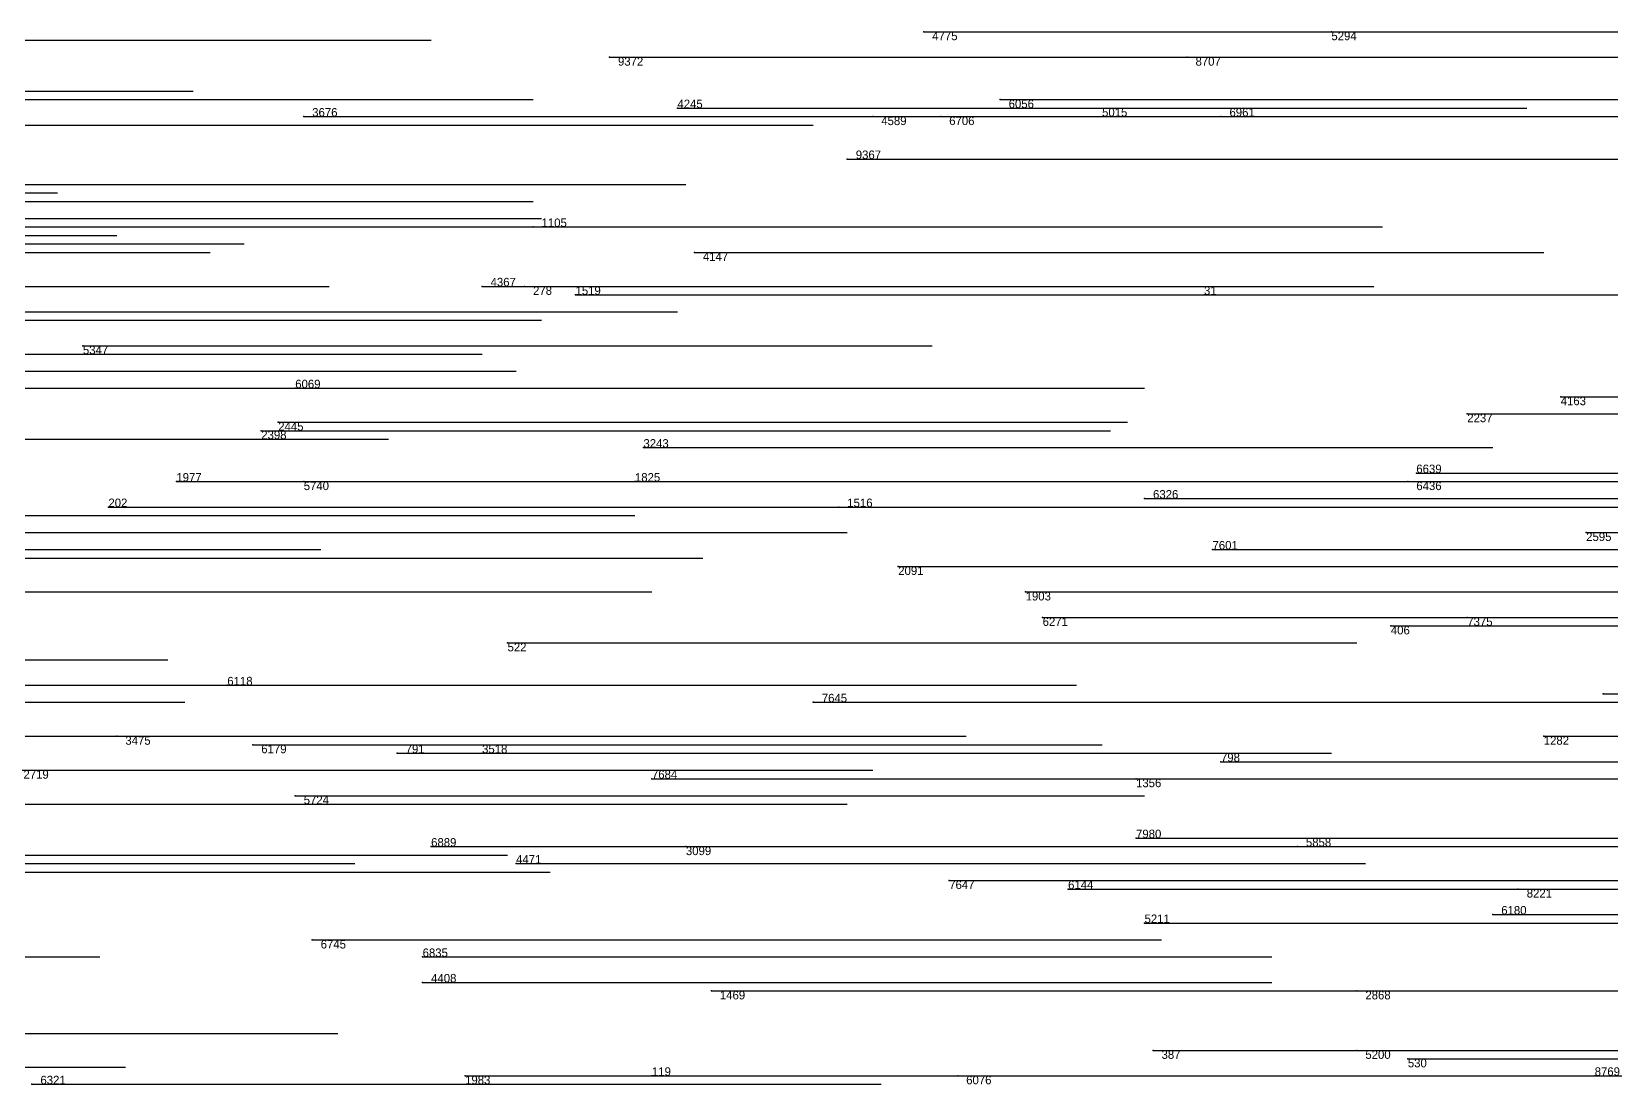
# Model space of a CAD drawing. Extents: x 0 to 1.1, y 0 to 1.
# Drawn here: x 0.48 to 0.666, y 0.123 to 0.247 of the extents above; entities that cross this region are included whole.
import ezdxf

# ---------------------------------------------------------------- set-up
doc = ezdxf.new("R2010")
doc.units = 0
for name, color, linetype in [('Normals', 1, 'CONTINUOUS'), ('Source_points', 5, 'CONTINUOUS'), ('Text', 3, 'CONTINUOUS')]:
    doc.layers.add(name, color=color, linetype=linetype)

msp = doc.modelspace()

# ---------------------------------------------------------------- linework, layer by layer
at = {"layer": 'Normals', "color": 1}
for p, q in [((0.427, 0.246), (0.527, 0.246)), ((0.585, 0.247, 1), (0.685, 0.247, 1)), ((0.633, 0.247, 1), (0.733, 0.247, 1)), ((0.548, 0.244, 1), (0.648, 0.244, 1)), ((0.616, 0.244, 1), (0.716, 0.244, 1)), ((0.399, 0.24), (0.499, 0.24)), ((0.435, 0.239, 1), (0.535, 0.239, 1)), ((0.439, 0.239, 1), (0.539, 0.239, 1)), ((0.594, 0.239), (0.694, 0.239)), ((0.512, 0.237, 1), (0.612, 0.237, 1)), ((0.556, 0.238, 1), (0.656, 0.238, 1)), ((0.579, 0.237), (0.679, 0.237)), ((0.587, 0.237, 1), (0.687, 0.237, 1)), ((0.606, 0.237, 1), (0.706, 0.237, 1)), ((0.62, 0.237, 1), (0.72, 0.237, 1)), ((0.472, 0.236), (0.572, 0.236)), ((0.576, 0.232, 1), (0.676, 0.232, 1)), ((0.457, 0.229), (0.557, 0.229)), ((0.383, 0.228), (0.483, 0.228)), ((0.439, 0.227), (0.539, 0.227)), ((0.415, 0.224), (0.515, 0.224)), ((0.426, 0.224), (0.526, 0.224)), ((0.44, 0.225, 1), (0.54, 0.225, 1)), ((0.453, 0.224), (0.553, 0.224)), ((0.539, 0.224, 1), (0.639, 0.224, 1)), ((0.39, 0.223, 1), (0.49, 0.223, 1)), ((0.405, 0.222), (0.505, 0.222)), ((0.401, 0.221, 1), (0.501, 0.221, 1)), ((0.558, 0.221, 1), (0.658, 0.221, 1)), ((0.415, 0.217), (0.515, 0.217)), ((0.533, 0.217), (0.633, 0.217)), ((0.538, 0.217, 1), (0.638, 0.217, 1)), ((0.544, 0.216), (0.644, 0.216)), ((0.618, 0.216), (0.718, 0.216)), ((0.456, 0.214), (0.556, 0.214)), ((0.44, 0.213), (0.54, 0.213)), ((0.433, 0.209, 1), (0.533, 0.209, 1)), ((0.486, 0.21), (0.586, 0.21)), ((0.437, 0.207), (0.537, 0.207)), ((0.438, 0.205, 1), (0.538, 0.205, 1)), ((0.511, 0.205), (0.611, 0.205)), ((0.66, 0.204, 1), (0.76, 0.204, 1)), ((0.509, 0.201, 1), (0.609, 0.201, 1)), ((0.649, 0.202), (0.749, 0.202)), ((0.507, 0.2, 1), (0.607, 0.2, 1)), ((0.399, 0.199, 1), (0.499, 0.199, 1)), ((0.422, 0.199, 1), (0.522, 0.199, 1)), ((0.552, 0.198, 1), (0.652, 0.198, 1)), ((0.497, 0.194), (0.597, 0.194)), ((0.512, 0.194, 1), (0.612, 0.194, 1)), ((0.551, 0.194), (0.651, 0.194)), ((0.642, 0.194, 1), (0.742, 0.194, 1)), ((0.643, 0.195, 1), (0.743, 0.195, 1)), ((0.611, 0.192), (0.711, 0.192)), ((0.451, 0.19), (0.551, 0.19)), ((0.489, 0.191, 1), (0.589, 0.191, 1)), ((0.575, 0.191, 1), (0.675, 0.191, 1)), ((0.475, 0.188, 1), (0.576, 0.188, 1)), ((0.663, 0.188), (0.763, 0.188)), ((0.414, 0.186), (0.514, 0.186)), ((0.459, 0.185), (0.559, 0.185)), ((0.619, 0.186, 1), (0.719, 0.186, 1)), ((0.582, 0.184, 1), (0.682, 0.184, 1)), ((0.45, 0.181, 1), (0.55, 0.181, 1)), ((0.453, 0.181, 1), (0.553, 0.181, 1)), ((0.597, 0.181, 1), (0.697, 0.181, 1)), ((0.599, 0.178), (0.699, 0.178)), ((0.64, 0.177), (0.74, 0.177)), ((0.649, 0.178), (0.749, 0.178)), ((0.536, 0.175, 1), (0.636, 0.175, 1)), ((0.396, 0.173), (0.496, 0.173)), ((0.475, 0.17), (0.575, 0.17)), ((0.503, 0.17), (0.603, 0.17)), ((0.398, 0.168, 1), (0.498, 0.168, 1)), ((0.572, 0.168), (0.672, 0.168)), ((0.665, 0.169, 1), (0.765, 0.169, 1)), ((0.422, 0.164, 1), (0.522, 0.164, 1)), ((0.49, 0.164, 1), (0.59, 0.164, 1)), ((0.658, 0.164, 1), (0.758, 0.164, 1)), ((0.506, 0.163), (0.606, 0.163)), ((0.523, 0.162), (0.623, 0.162)), ((0.533, 0.162, 1), (0.633, 0.162, 1)), ((0.478, 0.16, 1), (0.579, 0.16, 1)), ((0.62, 0.161), (0.72, 0.161)), ((0.553, 0.159), (0.653, 0.159)), ((0.61, 0.159), (0.71, 0.159)), ((0.511, 0.157), (0.611, 0.157)), ((0.476, 0.156), (0.576, 0.156)), ((0.527, 0.151, 1), (0.627, 0.151, 1)), ((0.557, 0.151), (0.657, 0.151)), ((0.61, 0.152), (0.71, 0.152)), ((0.629, 0.151), (0.729, 0.151)), ((0.418, 0.149, 1), (0.518, 0.149, 1)), ((0.436, 0.15, 1), (0.536, 0.15, 1)), ((0.537, 0.149), (0.637, 0.149)), ((0.441, 0.148, 1), (0.541, 0.148, 1)), ((0.588, 0.147, 1), (0.688, 0.147, 1)), ((0.602, 0.146, 1), (0.702, 0.146, 1)), ((0.655, 0.146), (0.755, 0.146)), ((0.611, 0.142), (0.711, 0.142)), ((0.652, 0.143), (0.752, 0.143)), ((0.513, 0.14, 1), (0.613, 0.14, 1)), ((0.388, 0.138, 1), (0.488, 0.138, 1)), ((0.526, 0.138, 1), (0.626, 0.138, 1)), ((0.526, 0.135), (0.626, 0.135)), ((0.56, 0.134, 1), (0.66, 0.134, 1)), ((0.636, 0.134), (0.736, 0.134)), ((0.391, 0.129, 1), (0.491, 0.129, 1)), ((0.413, 0.129), (0.513, 0.129)), ((0.416, 0.129), (0.516, 0.129)), ((0.612, 0.127), (0.712, 0.127)), ((0.636, 0.127), (0.736, 0.127)), ((0.391, 0.125), (0.491, 0.125)), ((0.642, 0.126, 1), (0.742, 0.126, 1)), ((0.48, 0.123), (0.58, 0.123)), ((0.531, 0.124, 1), (0.631, 0.124, 1)), ((0.553, 0.124), (0.653, 0.124)), ((0.589, 0.124), (0.689, 0.124)), ((0.664, 0.124), (0.764, 0.124))]:
    msp.add_line(p, q, dxfattribs=at)
at = {"layer": 'Source_points', "color": 5}
for p in [(0.585, 0.247, 1), (0.633, 0.247, 1), (0.548, 0.244, 1), (0.616, 0.244, 1), (0.594, 0.239), (0.512, 0.237, 1), (0.556, 0.238, 1), (0.579, 0.237), (0.587, 0.237, 1), (0.606, 0.237, 1), (0.62, 0.237, 1), (0.576, 0.232, 1), (0.539, 0.224, 1), (0.558, 0.221, 1), (0.533, 0.217), (0.538, 0.217, 1), (0.544, 0.216), (0.618, 0.216), (0.486, 0.21), (0.511, 0.205), (0.66, 0.204, 1), (0.509, 0.201, 1), (0.649, 0.202), (0.507, 0.2, 1), (0.552, 0.198, 1), (0.497, 0.194), (0.512, 0.194, 1), (0.551, 0.194), (0.642, 0.194, 1), (0.643, 0.195, 1), (0.611, 0.192), (0.489, 0.191, 1), (0.575, 0.191, 1), (0.663, 0.188), (0.619, 0.186, 1), (0.582, 0.184, 1), (0.597, 0.181, 1), (0.599, 0.178), (0.64, 0.177), (0.649, 0.178), (0.536, 0.175, 1), (0.503, 0.17), (0.572, 0.168), (0.665, 0.169, 1), (0.49, 0.164, 1), (0.658, 0.164, 1), (0.506, 0.163), (0.523, 0.162), (0.533, 0.162, 1), (0.62, 0.161), (0.553, 0.159), (0.61, 0.159), (0.511, 0.157), (0.527, 0.151, 1), (0.557, 0.151), (0.61, 0.152), (0.629, 0.151), (0.537, 0.149), (0.588, 0.147, 1), (0.602, 0.146, 1), (0.655, 0.146), (0.611, 0.142), (0.652, 0.143), (0.513, 0.14, 1), (0.526, 0.138, 1), (0.526, 0.135), (0.56, 0.134, 1), (0.636, 0.134), (0.612, 0.127), (0.636, 0.127), (0.642, 0.126, 1), (0.48, 0.123), (0.531, 0.124, 1), (0.553, 0.124), (0.589, 0.124), (0.664, 0.124)]:
    msp.add_point(p, dxfattribs=at)

# ---------------------------------------------------------------- texts
at = {"layer": 'Text', "color": 3}
for s, p in [('4775', (0.586, 0.246, 1)), ('5294', (0.633, 0.246, 1)), ('9372', (0.549, 0.243, 1)), ('8707', (0.617, 0.243, 1)), ('4245', (0.556, 0.238, 1)), ('6056', (0.595, 0.238)), ('3676', (0.513, 0.237, 1)), ('4589', (0.58, 0.236)), ('6706', (0.588, 0.236, 1)), ('5015', (0.606, 0.237, 1)), ('6961', (0.621, 0.237, 1)), ('9367', (0.577, 0.232, 1)), ('1105', (0.54, 0.224, 1)), ('4147', (0.559, 0.22, 1)), ('4367', (0.534, 0.217)), ('278', (0.539, 0.216, 1)), ('1519', (0.544, 0.216)), ('31', (0.618, 0.216)), ('5347', (0.486, 0.209)), ('6069', (0.511, 0.205)), ('4163', (0.66, 0.203, 1)), ('2445', (0.509, 0.2, 1)), ('2237', (0.649, 0.201)), ('2398', (0.507, 0.199, 1)), ('3243', (0.552, 0.198, 1)), ('6639', (0.643, 0.195, 1)), ('1977', (0.497, 0.194)), ('5740', (0.512, 0.193, 1)), ('1825', (0.551, 0.194)), ('6436', (0.643, 0.193, 1)), ('202', (0.489, 0.191, 1)), ('1516', (0.576, 0.191, 1)), ('6326', (0.612, 0.192)), ('2595', (0.663, 0.187)), ('7601', (0.619, 0.186, 1)), ('2091', (0.582, 0.183, 1)), ('1903', (0.597, 0.18, 1)), ('6271', (0.599, 0.177)), ('406', (0.64, 0.176)), ('7375', (0.649, 0.177)), ('522', (0.536, 0.174, 1)), ('6118', (0.503, 0.17)), ('7645', (0.573, 0.168)), ('3475', (0.491, 0.163, 1)), ('1282', (0.658, 0.163, 1)), ('6179', (0.507, 0.162)), ('791', (0.524, 0.162)), ('3518', (0.533, 0.162, 1)), ('798', (0.62, 0.161)), ('2719', (0.479, 0.159, 1)), ('7684', (0.553, 0.159)), ('1356', (0.61, 0.158)), ('5724', (0.512, 0.156)), ('7980', (0.61, 0.152)), ('6889', (0.527, 0.151, 1)), ('3099', (0.557, 0.15)), ('5858', (0.63, 0.151)), ('4471', (0.537, 0.149)), ('7647', (0.588, 0.146, 1)), ('6144', (0.602, 0.146, 1)), ('8221', (0.656, 0.145)), ('6180', (0.653, 0.143)), ('5211', (0.611, 0.142)), ('6745', (0.514, 0.139, 1)), ('6835', (0.526, 0.138, 1)), ('4408', (0.527, 0.135)), ('1469', (0.561, 0.133, 1)), ('2868', (0.637, 0.133)), ('387', (0.613, 0.126)), ('5200', (0.637, 0.126)), ('119', (0.553, 0.124)), ('530', (0.642, 0.125, 1)), ('8769', (0.664, 0.124)), ('6321', (0.481, 0.123)), ('1983', (0.531, 0.123, 1)), ('6076', (0.59, 0.123))]:
    msp.add_text(s, height=0.001, dxfattribs=at).set_placement(p)

doc.saveas('drawing.dxf')
